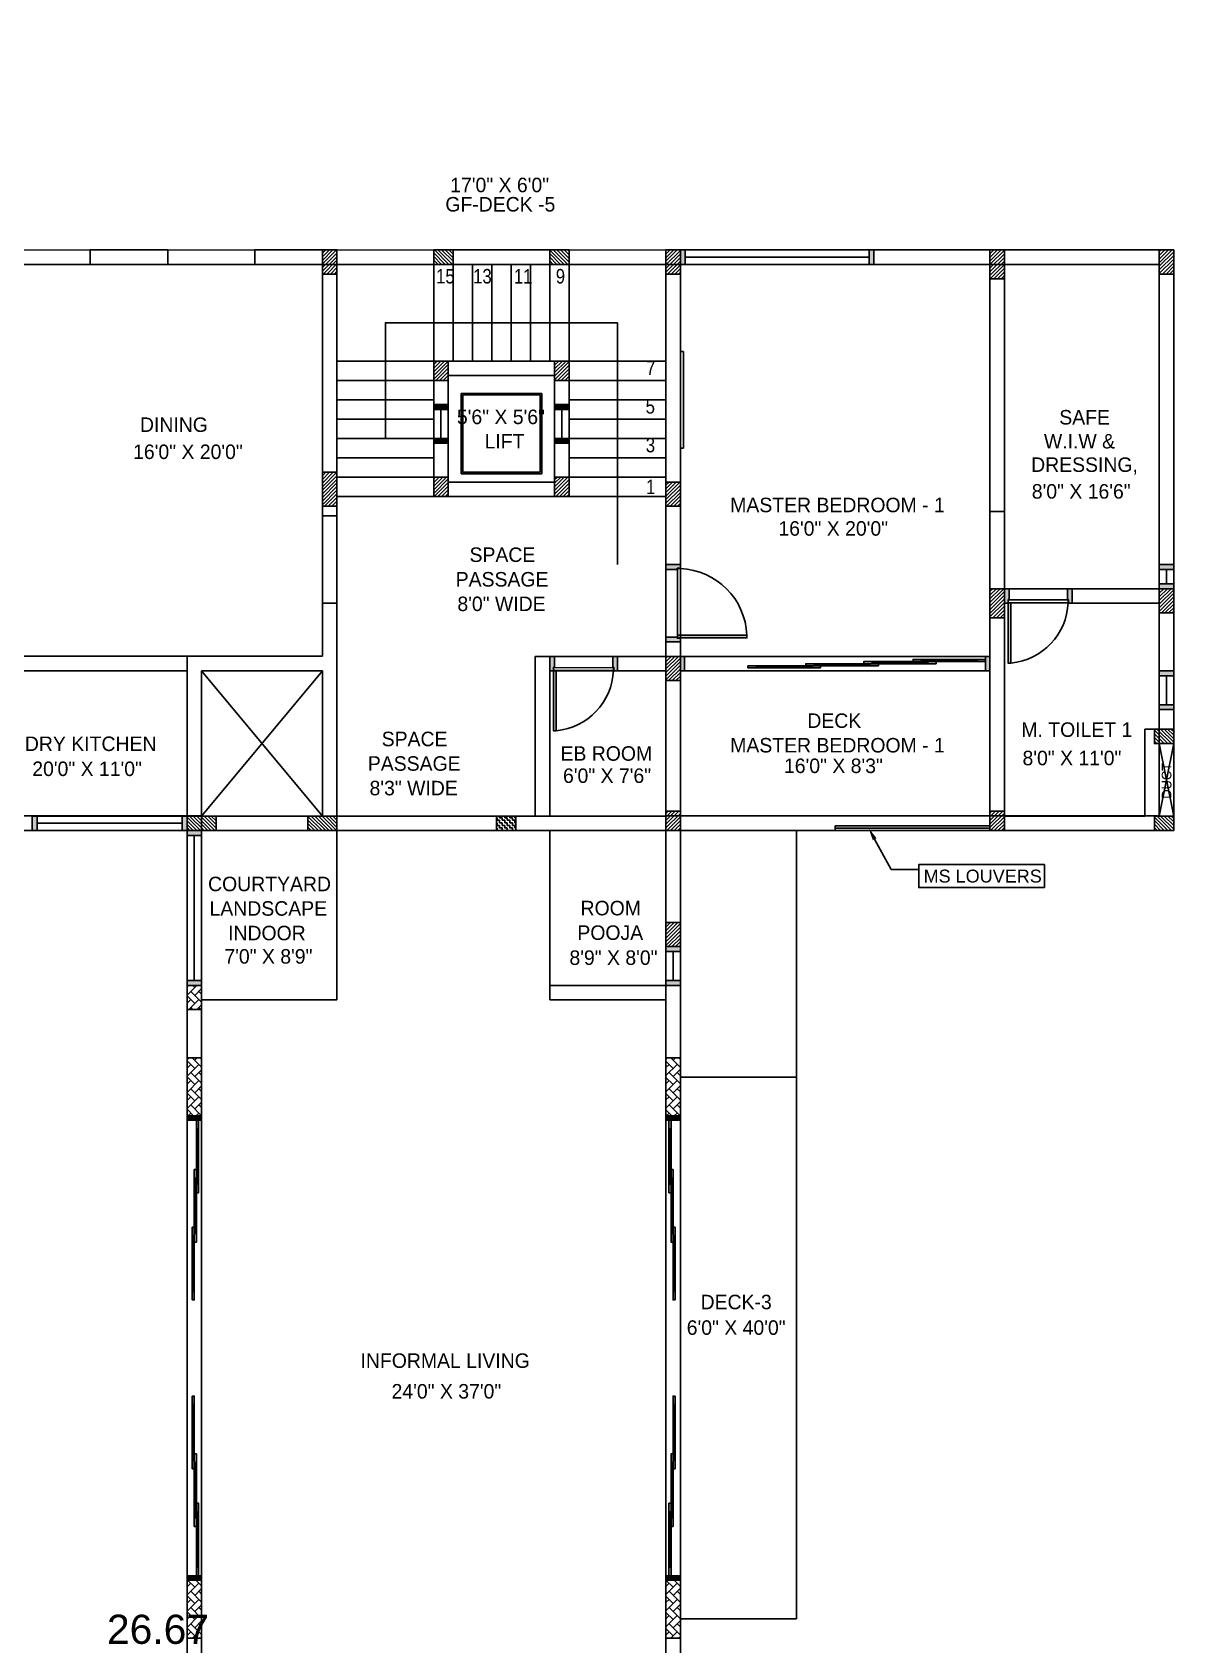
# Model space of a CAD drawing. Header units: metres. Extents: x 1738 to 2075, y -536 to -356.
# Drawn here: x 1861.91 to 1879.89, y -402.31 to -376.9 of the extents above; entities that cross this region are included whole.
import ezdxf

# ---------------------------------------------------------------- set-up
doc = ezdxf.new("R2010")
doc.units = ezdxf.units.M
doc.header["$MEASUREMENT"] = 0
doc.layers.add('BLK_1_FLR_0_UNITFA_1', color=234, linetype='Continuous')
doc.styles.add('16PT5', font='ARIALN.TTF', dxfattribs={"height": 8})
doc.styles.add('ARIEL', font='arial.ttf')
doc.styles.add('Century Gothic', font='GOTHIC.TTF')
doc.styles.get("Standard").update_dxf_attribs({"font": 'arial.ttf'})
pattern_1 = [(135, (-1154.25389, 256.15821), (-0.0285123132, -0.0285123132), [])]
pattern_2 = [(315, (-425.24694, 393.81501), (0.127735163, 0), [0.2709672, -0.0903224]), (45, (-425.18307, 393.75115), (0.127735163, 0), [0.2709672, -0.0903224])]

msp = doc.modelspace()

# ---------------------------------------------------------------- hatches: boundary and pattern name
at = {"lineweight": 30}
h = msp.add_hatch(dxfattribs=at)
h.set_pattern_fill('ANSI31', color=256, scale=0.0127, angle=360, style=0)
h.set_pattern_definition([(45, (2380.765385, 2431.199035), (-0.0285123132, 0.0285123132), [])])
h.paths.add_polyline_path([(1866.711, -380.327), (1866.482, -380.327), (1866.482, -380.708), (1866.711, -380.708)])
h = msp.add_hatch(dxfattribs=at)
h.set_pattern_fill('ANSI31', color=256, scale=0.0127, angle=270, style=0)
h.set_pattern_definition([(315, (4562.89892, -1090.86637), (0.0285123132, 0.0285123132), [])])
h.paths.add_polyline_path([(1868.539, -380.556), (1868.539, -380.327), (1868.235, -380.327), (1868.235, -380.556)])
h = msp.add_hatch(dxfattribs=at)
h.set_pattern_fill('ANSI31', color=256, scale=0.0127, angle=270, style=0)
h.set_pattern_definition([(315, (4561.07012, -1090.75784), (0.0285123132, 0.0285123132), [])])
h.paths.add_polyline_path([(1870.368, -380.556), (1870.368, -380.327), (1870.063, -380.327), (1870.063, -380.556)])
h = msp.add_hatch(dxfattribs=at)
h.set_pattern_fill('ANSI31', color=256, scale=0.0127, angle=360, style=0)
h.set_pattern_definition([(45, (2375.355462, 2431.199035), (-0.0285123132, 0.0285123132), [])])
h.paths.add_polyline_path([(1872.121, -380.327), (1871.892, -380.327), (1871.892, -380.708), (1872.121, -380.708)])
h = msp.add_hatch(color=256, dxfattribs=at)
h.dxf.hatch_style = 1
h.paths.add_polyline_path([(1875.169, -380.327), (1875.169, -380.556), (1875.093, -380.556), (1875.093, -380.327)])
h.paths.add_polyline_path([(1872.121, -380.327), (1872.121, -380.556), (1872.197, -380.556), (1872.197, -380.327)])
h = msp.add_hatch(dxfattribs=at)
h.set_pattern_fill('ANSI31', color=256, scale=0.0127, angle=360, style=0)
h.set_pattern_definition([(45, (2370.249914, 2431.199035), (-0.0285123132, 0.0285123132), [])])
h.paths.add_polyline_path([(1877.226, -380.327), (1876.998, -380.327), (1876.998, -380.784), (1877.226, -380.784)])
h = msp.add_hatch(dxfattribs=at)
h.set_pattern_fill('ANSI31', color=256, scale=0.0127, angle=360, style=0)
h.set_pattern_definition([(45, (2367.582914, 2431.199035), (-0.0285123132, 0.0285123132), [])])
h.paths.add_polyline_path([(1879.893, -380.327), (1879.665, -380.327), (1879.665, -380.708), (1879.893, -380.708)])
h = msp.add_hatch(dxfattribs=at)
h.set_pattern_fill('ANSI31', color=256, scale=0.0127, angle=360, style=0)
h.set_pattern_definition([(45, (2379.012914, 2432.951635), (-0.0285123132, 0.0285123132), [])])
h.paths.add_polyline_path([(1868.463, -382.08), (1868.235, -382.08), (1868.235, -382.385), (1868.463, -382.385)])
h = msp.add_hatch(dxfattribs=at)
h.set_pattern_fill('ANSI31', color=256, scale=0.0127, angle=360, style=0)
h.set_pattern_definition([(45, (2377.107914, 2432.951635), (-0.0285123132, 0.0285123132), [])])
h.paths.add_polyline_path([(1870.368, -382.08), (1870.14, -382.08), (1870.14, -382.385), (1870.368, -382.385)])
h = msp.add_hatch(color=256, dxfattribs=at)
h.dxf.hatch_style = 1
h.paths.add_polyline_path([(1868.463, -382.766), (1868.235, -382.766), (1868.235, -382.842), (1868.463, -382.842)])
h = msp.add_hatch(color=256, dxfattribs=at)
h.dxf.hatch_style = 1
h.paths.add_polyline_path([(1870.368, -382.766), (1870.14, -382.766), (1870.14, -382.842), (1870.368, -382.842)])
h = msp.add_hatch(color=256, dxfattribs=at)
h.dxf.hatch_style = 1
h.paths.add_polyline_path([(1868.463, -383.299), (1868.235, -383.299), (1868.235, -383.375), (1868.463, -383.375)])
h = msp.add_hatch(color=256, dxfattribs=at)
h.dxf.hatch_style = 1
h.paths.add_polyline_path([(1870.368, -383.299), (1870.14, -383.299), (1870.14, -383.375), (1870.368, -383.375)])
h = msp.add_hatch(dxfattribs=at)
h.set_pattern_fill('ANSI31', color=256, scale=0.0127, angle=360, style=0)
h.set_pattern_definition([(45, (2380.765526, 2434.704235), (-0.0285123132, 0.0285123132), [])])
h.paths.add_polyline_path([(1866.711, -383.832), (1866.482, -383.832), (1866.482, -384.366), (1866.711, -384.366)])
h = msp.add_hatch(dxfattribs=at)
h.set_pattern_fill('ANSI31', color=256, scale=0.0127, angle=360, style=0)
h.set_pattern_definition([(45, (2379.012914, 2434.628035), (-0.0285123132, 0.0285123132), [])])
h.paths.add_polyline_path([(1868.463, -383.909), (1868.235, -383.909), (1868.235, -384.213), (1868.463, -384.213)])
h = msp.add_hatch(dxfattribs=at)
h.set_pattern_fill('ANSI31', color=256, scale=0.0127, angle=360, style=0)
h.set_pattern_definition([(45, (2377.107914, 2434.628035), (-0.0285123132, 0.0285123132), [])])
h.paths.add_polyline_path([(1870.368, -383.909), (1870.14, -383.909), (1870.14, -384.213), (1870.368, -384.213)])
h = msp.add_hatch(dxfattribs=at)
h.set_pattern_fill('ANSI31', color=256, scale=0.0127, angle=360, style=0)
h.set_pattern_definition([(45, (2375.355337, 2434.856635), (-0.0285123132, 0.0285123132), [])])
h.paths.add_polyline_path([(1872.121, -383.985), (1871.892, -383.985), (1871.892, -384.366), (1872.121, -384.366)])
h = msp.add_hatch(color=256, dxfattribs=at)
h.dxf.hatch_style = 1
h.paths.add_polyline_path([(1872.07, -386.448), (1872.07, -386.429), (1871.892, -386.429), (1871.892, -386.505), (1872.121, -386.505), (1872.121, -386.448)])
h.paths.add_polyline_path([(1872.07, -385.343), (1872.07, -385.362), (1871.892, -385.362), (1871.892, -385.286), (1872.121, -385.286), (1872.121, -385.343)])
h = msp.add_hatch(color=256, dxfattribs=at)
h.dxf.hatch_style = 1
h.paths.add_polyline_path([(1879.665, -385.667), (1879.893, -385.667), (1879.893, -385.591), (1879.665, -385.591)])
h.paths.add_polyline_path([(1879.665, -385.286), (1879.893, -385.286), (1879.893, -385.362), (1879.665, -385.362)])
h = msp.add_hatch(dxfattribs=at)
h.set_pattern_fill('ANSI31', color=256, scale=0.0127, angle=360, style=0)
h.set_pattern_definition([(45, (2370.249914, 2436.539015), (-0.0285123132, 0.0285123132), [])])
h.paths.add_polyline_path([(1877.226, -385.667), (1876.998, -385.667), (1876.998, -386.124), (1877.226, -386.124)])
h = msp.add_hatch(color=256, dxfattribs=at)
h.dxf.hatch_style = 1
h.paths.add_polyline_path([(1878.236, -385.837), (1878.217, -385.837), (1878.217, -385.667), (1878.293, -385.667), (1878.293, -385.896), (1878.236, -385.896)])
h.paths.add_polyline_path([(1877.283, -385.837), (1877.302, -385.837), (1877.302, -385.667), (1877.226, -385.667), (1877.226, -385.896), (1877.283, -385.896)])
h = msp.add_hatch(dxfattribs=at)
h.set_pattern_fill('ANSI31', color=256, scale=0.0127, angle=360, style=0)
h.set_pattern_definition([(45, (2367.582914, 2436.539015), (-0.0285123132, 0.0285123132), [])])
h.paths.add_polyline_path([(1879.893, -385.667), (1879.665, -385.667), (1879.665, -386.048), (1879.893, -386.048)])
h = msp.add_hatch(color=256, dxfattribs=at)
h.dxf.hatch_style = 1
h.paths.add_polyline_path([(1877.328, -385.889), (1877.328, -386.838), (1877.283, -386.838), (1877.283, -385.889)])
h = msp.add_hatch(color=256, dxfattribs=at)
h.dxf.hatch_style = 1
h.paths.add_polyline_path([(1872.076, -386.397), (1873.169, -386.397), (1873.169, -386.442), (1872.076, -386.442)])
h = msp.add_hatch(color=256, dxfattribs=at)
h.dxf.hatch_style = 1
h.paths.add_polyline_path([(1871.073, -386.904), (1871.054, -386.904), (1871.054, -386.734), (1871.13, -386.734), (1871.13, -386.963), (1871.073, -386.963)])
h.paths.add_polyline_path([(1870.121, -386.904), (1870.14, -386.904), (1870.14, -386.734), (1870.063, -386.734), (1870.063, -386.963), (1870.121, -386.963)])
h = msp.add_hatch(color=256, dxfattribs=at)
h.dxf.hatch_style = 1
h.paths.add_polyline_path([(1870.165, -386.956), (1870.165, -387.905), (1870.121, -387.905), (1870.121, -386.956)])
h = msp.add_hatch(dxfattribs=at)
h.set_pattern_fill('ANSI31', color=256, scale=0.0127, angle=360, style=0)
h.set_pattern_definition([(45, (2375.355326, 2437.605815), (-0.0285123132, 0.0285123132), [])])
h.paths.add_polyline_path([(1872.121, -386.734), (1871.892, -386.734), (1871.892, -387.115), (1872.121, -387.115)])
h = msp.add_hatch(color=256, dxfattribs=at)
h.dxf.hatch_style = 1
h.paths.add_polyline_path([(1876.998, -386.734), (1876.998, -386.963), (1876.93, -386.963), (1876.93, -386.734)])
h.paths.add_polyline_path([(1872.188, -386.734), (1872.188, -386.963), (1872.121, -386.963), (1872.121, -386.734)])
h = msp.add_hatch(color=256, dxfattribs=at)
h.dxf.hatch_style = 1
h.paths.add_polyline_path([(1874.33, -386.915), (1874.196, -386.915), (1874.196, -386.882), (1874.33, -386.882)])
h.paths.add_polyline_path([(1873.186, -386.915), (1873.32, -386.915), (1873.32, -386.882), (1873.186, -386.882)])
h = msp.add_hatch(color=256, dxfattribs=at)
h.dxf.hatch_style = 1
h.paths.add_polyline_path([(1875.242, -386.882), (1875.107, -386.882), (1875.107, -386.848), (1875.242, -386.848)])
h.paths.add_polyline_path([(1874.097, -386.882), (1874.232, -386.882), (1874.232, -386.848), (1874.097, -386.848)])
h = msp.add_hatch(color=256, dxfattribs=at)
h.dxf.hatch_style = 1
h.paths.add_polyline_path([(1876.153, -386.848), (1876.019, -386.848), (1876.019, -386.815), (1876.153, -386.815)])
h.paths.add_polyline_path([(1875.009, -386.848), (1875.143, -386.848), (1875.143, -386.815), (1875.009, -386.815)])
h = msp.add_hatch(color=256, dxfattribs=at)
h.dxf.hatch_style = 1
h.paths.add_polyline_path([(1876.93, -386.815), (1876.796, -386.815), (1876.796, -386.781), (1876.93, -386.781)])
h.paths.add_polyline_path([(1875.786, -386.815), (1875.92, -386.815), (1875.92, -386.781), (1875.786, -386.781)])
h = msp.add_hatch(color=256, dxfattribs=at)
h.dxf.hatch_style = 1
h.paths.add_polyline_path([(1879.665, -386.963), (1879.893, -386.963), (1879.893, -387.039), (1879.665, -387.039)])
h.paths.add_polyline_path([(1879.665, -387.572), (1879.893, -387.572), (1879.893, -387.496), (1879.665, -387.496)])
h = msp.add_hatch(color=256, dxfattribs=at)
h.dxf.hatch_style = 1
h.paths.add_polyline_path([(1879.665, -386.963), (1879.893, -386.963), (1879.893, -387.039), (1879.665, -387.039)])
h.paths.add_polyline_path([(1879.665, -387.572), (1879.893, -387.572), (1879.893, -387.496), (1879.665, -387.496)])
h = msp.add_hatch(dxfattribs=at)
h.set_pattern_fill('ANSI31', color=256, scale=0.0127, angle=90, style=0)
h.set_pattern_definition(pattern_1)
h.paths.add_polyline_path([(1879.893, -388.106), (1879.893, -387.877), (1879.589, -387.877), (1879.589, -388.106)])
h = msp.add_hatch(color=256, dxfattribs=at)
h.dxf.hatch_style = 1
h.paths.add_polyline_path([(1864.348, -389.249), (1864.348, -389.477), (1864.272, -389.477), (1864.272, -389.249)])
h.paths.add_polyline_path([(1861.91, -389.249), (1861.91, -389.477), (1861.986, -389.477), (1861.986, -389.249)])
h = msp.add_hatch(dxfattribs=at)
h.set_pattern_fill('ANSI31', color=256, scale=0.0127, angle=270, style=0)
h.set_pattern_definition([(315, (4566.63273, -1081.94499), (0.0285123132, 0.0285123132), [])])
h.paths.add_polyline_path([(1864.806, -389.477), (1864.806, -389.249), (1864.348, -389.249), (1864.348, -389.477)])
h = msp.add_hatch(dxfattribs=at)
h.set_pattern_fill('ANSI31', color=256, scale=0.0127, angle=270, style=0)
h.set_pattern_definition([(315, (4564.72772, -1081.94499), (0.0285123132, 0.0285123132), [])])
h.paths.add_polyline_path([(1866.711, -389.477), (1866.711, -389.249), (1866.253, -389.249), (1866.253, -389.477)])
h = msp.add_hatch(dxfattribs=at)
h.set_pattern_fill('ZIGZAG', color=256, scale=0.0127, angle=90, style=0)
h.set_pattern_definition([(90, (1209.394315, -2665.037227), (-0.0403225, 0.0403225), [0.0403225, -0.0403225]), (180, (1209.394315, -2664.996904), (-0.0403225, -0.0403225), [0.0403225, -0.0403225])])
h.paths.add_polyline_path([(1869.225, -389.249), (1869.225, -389.477), (1869.53, -389.477), (1869.53, -389.249)])
h = msp.add_hatch(dxfattribs=at)
h.set_pattern_fill('ANSI31', color=256, scale=0.0127, angle=360, style=0)
h.set_pattern_definition([(45, (2375.355326, 2439.891815), (-0.0285123132, 0.0285123132), [])])
h.paths.add_polyline_path([(1872.121, -389.172), (1871.892, -389.172), (1871.892, -389.477), (1872.121, -389.477)])
h = msp.add_hatch(dxfattribs=at)
h.set_pattern_fill('ANSI31', color=256, scale=0.0127, angle=360, style=0)
h.set_pattern_definition([(45, (2370.249914, 2439.891815), (-0.0285123132, 0.0285123132), [])])
h.paths.add_polyline_path([(1877.226, -389.172), (1876.998, -389.172), (1876.998, -389.477), (1877.226, -389.477)])
h = msp.add_hatch(dxfattribs=at)
h.set_pattern_fill('ANSI31', color=256, scale=0.0127, angle=90, style=0)
h.set_pattern_definition(pattern_1)
h.paths.add_polyline_path([(1879.588, -389.249), (1879.588, -389.477), (1879.893, -389.477), (1879.893, -389.249)])
h = msp.add_hatch(color=256, dxfattribs=at)
h.dxf.hatch_style = 1
h.paths.add_polyline_path([(1864.577, -389.477), (1864.348, -389.477), (1864.348, -389.553), (1864.577, -389.553)])
h.paths.add_polyline_path([(1864.577, -391.916), (1864.348, -391.916), (1864.348, -391.839), (1864.577, -391.839)])
h = msp.add_hatch(dxfattribs=at)
h.set_pattern_fill('ANSI31', color=256, scale=0.0127, angle=360, style=0)
h.set_pattern_definition([(45, (2461.089242, 2442.5148), (-0.0285123132, 0.0285123132), [])])
h.paths.add_polyline_path([(1872.121, -390.925), (1871.892, -390.925), (1871.892, -391.306), (1872.121, -391.306)])
h = msp.add_hatch(color=256, dxfattribs=at)
h.dxf.hatch_style = 1
h.paths.add_polyline_path([(1871.892, -391.306), (1872.121, -391.306), (1872.121, -391.382), (1871.892, -391.382)])
h.paths.add_polyline_path([(1871.892, -391.916), (1872.121, -391.916), (1872.121, -391.839), (1871.892, -391.839)])
h = msp.add_hatch(dxfattribs=at)
h.set_pattern_fill('AR-HBONE', color=256, scale=0.000889, angle=270, style=0)
h.set_pattern_definition([(315, (-425.24694, 393.81501), (0.127735163, 0), [0.2709672, -0.0903224]), (45, (-425.18307, 393.75115), (0.127735163, 0), [0.2709672, -0.0903224])])
h.paths.add_polyline_path([(1864.577, -391.916), (1864.348, -391.916), (1864.348, -392.297), (1864.577, -392.297)])
h = msp.add_hatch(dxfattribs=at)
h.set_pattern_fill('AR-HBONE', color=256, scale=0.000889, angle=270, style=0)
h.set_pattern_definition(pattern_2)
h.paths.add_polyline_path([(1864.577, -393.059), (1864.348, -393.059), (1864.348, -393.973), (1864.577, -393.973)])
h = msp.add_hatch(dxfattribs=at)
h.set_pattern_fill('AR-HBONE', color=256, scale=0.000889, angle=270, style=0)
h.set_pattern_definition(pattern_2)
h.paths.add_polyline_path([(1872.121, -393.059), (1871.892, -393.059), (1871.892, -393.973), (1872.121, -393.973)])
h = msp.add_hatch(color=256, dxfattribs=at)
h.dxf.hatch_style = 1
h.paths.add_polyline_path([(1864.577, -393.973), (1864.348, -393.973), (1864.348, -394.04), (1864.577, -394.04)])
h = msp.add_hatch(color=256, dxfattribs=at)
h.dxf.hatch_style = 1
h.paths.add_polyline_path([(1864.496, -395.185), (1864.496, -395.05), (1864.53, -395.05), (1864.53, -395.185)])
h.paths.add_polyline_path([(1864.496, -394.04), (1864.496, -394.175), (1864.53, -394.175), (1864.53, -394.04)])
h = msp.add_hatch(color=256, dxfattribs=at)
h.dxf.hatch_style = 1
h.paths.add_polyline_path([(1871.892, -393.973), (1872.121, -393.973), (1872.121, -394.04), (1871.892, -394.04)])
h = msp.add_hatch(color=256, dxfattribs=at)
h.dxf.hatch_style = 1
h.paths.add_polyline_path([(1871.973, -395.185), (1871.973, -395.05), (1871.939, -395.05), (1871.939, -395.185)])
h.paths.add_polyline_path([(1871.973, -394.04), (1871.973, -394.175), (1871.939, -394.175), (1871.939, -394.04)])
h = msp.add_hatch(color=256, dxfattribs=at)
h.dxf.hatch_style = 1
h.paths.add_polyline_path([(1864.463, -395.962), (1864.463, -395.828), (1864.496, -395.828), (1864.496, -395.962)])
h.paths.add_polyline_path([(1864.463, -394.817), (1864.463, -394.952), (1864.496, -394.952), (1864.496, -394.817)])
h = msp.add_hatch(color=256, dxfattribs=at)
h.dxf.hatch_style = 1
h.paths.add_polyline_path([(1872.006, -395.962), (1872.006, -395.828), (1871.973, -395.828), (1871.973, -395.962)])
h.paths.add_polyline_path([(1872.006, -394.817), (1872.006, -394.952), (1871.973, -394.952), (1871.973, -394.817)])
h = msp.add_hatch(color=256, dxfattribs=at)
h.dxf.hatch_style = 1
h.paths.add_polyline_path([(1864.429, -396.873), (1864.429, -396.739), (1864.463, -396.739), (1864.463, -396.873)])
h.paths.add_polyline_path([(1864.429, -395.729), (1864.429, -395.863), (1864.463, -395.863), (1864.463, -395.729)])
h = msp.add_hatch(color=256, dxfattribs=at)
h.dxf.hatch_style = 1
h.paths.add_polyline_path([(1872.04, -396.873), (1872.04, -396.739), (1872.007, -396.739), (1872.007, -396.873)])
h.paths.add_polyline_path([(1872.04, -395.729), (1872.04, -395.863), (1872.007, -395.863), (1872.007, -395.729)])
h = msp.add_hatch(color=256, dxfattribs=at)
h.dxf.hatch_style = 1
h.paths.add_polyline_path([(1864.429, -398.388), (1864.429, -398.522), (1864.463, -398.522), (1864.463, -398.388)])
h.paths.add_polyline_path([(1864.429, -399.532), (1864.429, -399.398), (1864.463, -399.398), (1864.463, -399.532)])
h = msp.add_hatch(color=256, dxfattribs=at)
h.dxf.hatch_style = 1
h.paths.add_polyline_path([(1872.04, -398.388), (1872.04, -398.522), (1872.007, -398.522), (1872.007, -398.388)])
h.paths.add_polyline_path([(1872.04, -399.532), (1872.04, -399.398), (1872.007, -399.398), (1872.007, -399.532)])
h = msp.add_hatch(color=256, dxfattribs=at)
h.dxf.hatch_style = 1
h.paths.add_polyline_path([(1864.463, -399.299), (1864.463, -399.434), (1864.496, -399.434), (1864.496, -399.299)])
h.paths.add_polyline_path([(1864.463, -400.444), (1864.463, -400.309), (1864.496, -400.309), (1864.496, -400.444)])
h = msp.add_hatch(color=256, dxfattribs=at)
h.dxf.hatch_style = 1
h.paths.add_polyline_path([(1872.006, -399.299), (1872.006, -399.434), (1871.973, -399.434), (1871.973, -399.299)])
h.paths.add_polyline_path([(1872.006, -400.444), (1872.006, -400.309), (1871.973, -400.309), (1871.973, -400.444)])
h = msp.add_hatch(color=256, dxfattribs=at)
h.dxf.hatch_style = 1
h.paths.add_polyline_path([(1864.496, -400.076), (1864.496, -400.211), (1864.53, -400.211), (1864.53, -400.076)])
h.paths.add_polyline_path([(1864.496, -401.221), (1864.496, -401.086), (1864.53, -401.086), (1864.53, -401.221)])
h = msp.add_hatch(color=256, dxfattribs=at)
h.dxf.hatch_style = 1
h.paths.add_polyline_path([(1871.973, -400.076), (1871.973, -400.211), (1871.939, -400.211), (1871.939, -400.076)])
h.paths.add_polyline_path([(1871.973, -401.221), (1871.973, -401.086), (1871.939, -401.086), (1871.939, -401.221)])
h = msp.add_hatch(color=256, dxfattribs=at)
h.dxf.hatch_style = 1
h.paths.add_polyline_path([(1864.577, -401.288), (1864.348, -401.288), (1864.348, -401.221), (1864.577, -401.221)])
h = msp.add_hatch(dxfattribs=at)
h.set_pattern_fill('AR-HBONE', color=256, scale=0.000889, angle=270, style=0)
h.set_pattern_definition(pattern_2)
h.paths.add_polyline_path([(1864.577, -401.288), (1864.348, -401.288), (1864.348, -402.203), (1864.577, -402.203)])
h = msp.add_hatch(color=256, dxfattribs=at)
h.dxf.hatch_style = 1
h.paths.add_polyline_path([(1871.892, -401.288), (1872.121, -401.288), (1872.121, -401.221), (1871.892, -401.221)])
h = msp.add_hatch(dxfattribs=at)
h.set_pattern_fill('AR-HBONE', color=256, scale=0.000889, angle=270, style=0)
h.set_pattern_definition(pattern_2)
h.paths.add_polyline_path([(1872.121, -401.288), (1871.892, -401.288), (1871.892, -402.203), (1872.121, -402.203)])

# ---------------------------------------------------------------- linework, layer by layer
for p, q in [((1864.044, -380.327), (1862.824, -380.327)), ((1862.824, -380.327), (1862.824, -380.556)), ((1864.044, -380.556), (1864.044, -380.327)), ((1865.415, -380.556), (1865.415, -380.327)), ((1865.415, -380.327), (1866.711, -380.327)), ((1866.711, -380.327), (1866.711, -384.517)), ((1868.235, -380.556), (1868.235, -380.327)), ((1868.235, -380.327), (1870.368, -380.327)), ((1870.368, -380.327), (1870.368, -380.556)), ((1871.892, -380.327), (1872.121, -380.327)), ((1875.169, -380.327), (1879.893, -380.327)), ((1875.169, -380.556), (1875.169, -380.327)), ((1862.824, -380.556), (1864.044, -380.556)), ((1866.482, -380.556), (1865.415, -380.556)), ((1866.482, -383.147), (1866.482, -380.556)), ((1870.368, -380.556), (1868.235, -380.556)), ((1871.892, -385.286), (1871.892, -380.409)), ((1872.121, -380.409), (1872.121, -385.286)), ((1876.998, -380.556), (1875.169, -380.556)), ((1879.665, -380.556), (1877.226, -380.556)), ((1879.893, -380.409), (1879.893, -385.286)), ((1876.998, -384.448), (1876.998, -380.638)), ((1877.226, -380.638), (1877.226, -384.448)), ((1879.665, -385.286), (1879.665, -380.638)), ((1868.235, -382.766), (1868.235, -382.08)), ((1868.235, -382.08), (1870.368, -382.08)), ((1870.368, -382.08), (1870.368, -382.766)), ((1872.121, -383.451), (1872.121, -381.927)), ((1872.121, -381.927), (1872.172, -381.927)), ((1872.172, -381.927), (1872.172, -383.451)), ((1870.14, -382.308), (1868.463, -382.308)), ((1868.463, -382.308), (1868.463, -382.766)), ((1870.14, -382.766), (1870.14, -382.308)), ((1869.936, -382.588), (1868.666, -382.588)), ((1868.666, -382.588), (1868.666, -383.858)), ((1869.911, -382.613), (1868.692, -382.613)), ((1868.692, -382.613), (1868.692, -383.832)), ((1869.911, -383.832), (1869.911, -382.613)), ((1869.936, -383.858), (1869.936, -382.588)), ((1868.463, -382.766), (1868.235, -382.766)), ((1870.368, -382.766), (1870.14, -382.766)), ((1866.482, -384.517), (1866.482, -383.375)), ((1868.235, -384.213), (1868.235, -383.375)), ((1868.235, -383.375), (1868.463, -383.375)), ((1868.463, -383.375), (1868.463, -384.213)), ((1870.14, -384.213), (1870.14, -383.375)), ((1870.14, -383.375), (1870.368, -383.375)), ((1870.368, -383.375), (1870.368, -384.213)), ((1872.172, -383.451), (1872.121, -383.451)), ((1868.666, -383.858), (1869.936, -383.858)), ((1868.692, -383.832), (1869.911, -383.832)), ((1868.463, -383.985), (1870.14, -383.985)), ((1868.463, -384.213), (1868.463, -383.985)), ((1870.14, -383.985), (1870.14, -384.213)), ((1868.463, -384.213), (1868.235, -384.213)), ((1870.14, -384.213), (1868.463, -384.213)), ((1870.368, -384.213), (1870.14, -384.213)), ((1866.711, -384.517), (1866.482, -384.517)), ((1866.711, -384.517), (1866.711, -385.896)), ((1877.226, -384.448), (1876.998, -384.448)), ((1876.998, -384.448), (1876.998, -385.667)), ((1877.226, -384.448), (1876.998, -384.448)), ((1877.226, -385.667), (1877.226, -384.448)), ((1872.121, -385.286), (1871.892, -385.286)), ((1871.892, -386.429), (1871.892, -385.362)), ((1879.893, -385.286), (1879.665, -385.286)), ((1879.665, -385.362), (1879.665, -385.591)), ((1879.893, -385.591), (1879.893, -385.362)), ((1876.998, -385.667), (1877.226, -385.667)), ((1876.998, -389.477), (1876.998, -385.667)), ((1876.998, -385.667), (1877.226, -385.667)), ((1877.226, -385.667), (1877.226, -389.249)), ((1877.302, -385.667), (1878.217, -385.667)), ((1878.293, -385.896), (1878.293, -385.667)), ((1878.293, -385.667), (1879.893, -385.667)), ((1879.665, -385.667), (1879.893, -385.667)), ((1879.893, -385.667), (1879.893, -386.963)), ((1866.482, -386.731), (1866.482, -385.896)), ((1866.482, -385.896), (1866.711, -385.896)), ((1866.711, -385.896), (1866.711, -389.249)), ((1879.665, -385.896), (1878.293, -385.896)), ((1879.665, -386.963), (1879.665, -385.896)), ((1871.892, -386.734), (1871.892, -386.505)), ((1871.892, -386.505), (1872.121, -386.505)), ((1872.121, -386.505), (1872.121, -391.306)), ((1861.605, -386.731), (1866.482, -386.731)), ((1864.348, -386.963), (1861.605, -386.963)), ((1864.348, -389.249), (1864.348, -386.731)), ((1866.482, -386.963), (1864.577, -386.963)), ((1864.577, -386.963), (1864.577, -389.249)), ((1866.482, -386.963), (1864.577, -389.249)), ((1866.482, -389.249), (1864.577, -386.963)), ((1866.482, -389.249), (1866.482, -386.963)), ((1869.835, -389.249), (1869.835, -386.734)), ((1869.835, -386.734), (1870.063, -386.734)), ((1870.063, -386.734), (1870.063, -389.249)), ((1870.14, -386.734), (1871.054, -386.734)), ((1871.13, -386.963), (1871.13, -386.734)), ((1871.13, -386.734), (1871.892, -386.734)), ((1871.892, -386.963), (1871.13, -386.963)), ((1871.892, -389.249), (1871.892, -386.963)), ((1874.196, -386.882), (1873.32, -386.882)), ((1874.196, -386.899), (1873.32, -386.899)), ((1873.32, -386.915), (1874.196, -386.915)), ((1875.107, -386.848), (1874.232, -386.848)), ((1875.107, -386.865), (1874.232, -386.865)), ((1874.232, -386.882), (1875.107, -386.882)), ((1876.019, -386.815), (1875.143, -386.815)), ((1876.019, -386.831), (1875.143, -386.831)), ((1875.143, -386.848), (1876.019, -386.848)), ((1876.796, -386.781), (1875.92, -386.781)), ((1876.796, -386.798), (1875.92, -386.798)), ((1875.92, -386.815), (1876.796, -386.815)), ((1879.893, -386.963), (1879.665, -386.963)), ((1879.665, -387.039), (1879.665, -387.496)), ((1879.665, -387.039), (1879.665, -387.496)), ((1879.893, -387.496), (1879.893, -387.039)), ((1879.893, -387.496), (1879.893, -387.039)), ((1879.665, -387.572), (1879.893, -387.572)), ((1879.665, -387.572), (1879.893, -387.572)), ((1879.665, -387.877), (1879.665, -387.572)), ((1879.665, -387.572), (1879.893, -387.572)), ((1879.893, -387.572), (1879.893, -388.106)), ((1879.436, -389.249), (1879.436, -387.877)), ((1879.436, -387.877), (1879.665, -387.877)), ((1879.893, -388.106), (1879.665, -389.249)), ((1879.893, -389.249), (1879.665, -388.106)), ((1879.665, -388.106), (1879.665, -389.249)), ((1879.893, -388.106), (1879.665, -388.106)), ((1879.893, -389.249), (1879.893, -388.106)), ((1864.578, -389.247), (1844.69, -389.247)), ((1864.577, -389.249), (1864.348, -389.249)), ((1864.348, -389.249), (1864.348, -389.477)), ((1866.711, -389.249), (1864.348, -389.249)), ((1866.711, -389.249), (1866.482, -389.249)), ((1866.711, -389.477), (1866.711, -389.249)), ((1866.711, -389.249), (1869.225, -389.249)), ((1866.711, -389.477), (1866.711, -389.249)), ((1869.225, -389.249), (1869.225, -389.477)), ((1869.225, -389.477), (1869.225, -389.249)), ((1869.225, -389.249), (1869.835, -389.249)), ((1870.063, -389.249), (1871.892, -389.249)), ((1877.226, -389.249), (1879.436, -389.249)), ((1879.665, -389.249), (1879.893, -389.249)), ((1879.893, -389.249), (1879.893, -389.477)), ((1864.348, -389.477), (1844.46, -389.477)), ((1864.348, -389.477), (1860.488, -389.477)), ((1864.348, -392.144), (1864.348, -389.477)), ((1864.348, -389.477), (1866.711, -389.477)), ((1866.711, -389.477), (1864.577, -389.477)), ((1864.577, -389.477), (1864.577, -392.144)), ((1869.225, -389.477), (1866.711, -389.477)), ((1866.711, -392.144), (1866.711, -389.477)), ((1871.892, -389.477), (1869.225, -389.477)), ((1870.063, -389.477), (1870.063, -392.144)), ((1871.892, -391.306), (1871.892, -389.477)), ((1872.121, -401.593), (1872.121, -389.477)), ((1872.121, -389.477), (1873.95, -389.477)), ((1872.121, -389.477), (1876.998, -389.477)), ((1873.95, -389.477), (1873.95, -401.593)), ((1876.998, -389.401), (1874.559, -389.401)), ((1874.559, -389.401), (1874.559, -389.477)), ((1874.559, -389.439), (1876.998, -389.439)), ((1874.559, -389.477), (1876.998, -389.477)), ((1876.998, -389.477), (1876.998, -389.401)), ((1879.893, -389.477), (1876.998, -389.477)), ((1875.444, -390.092), (1875.877, -390.092)), ((1872.121, -391.306), (1871.892, -391.306)), ((1871.892, -391.382), (1871.892, -391.839)), ((1872.121, -391.839), (1872.121, -391.382)), ((1864.348, -391.916), (1864.348, -393.973)), ((1864.577, -391.916), (1864.348, -391.916)), ((1864.577, -393.973), (1864.577, -391.916)), ((1870.063, -392.144), (1870.063, -391.916)), ((1870.063, -391.916), (1872.121, -391.916)), ((1871.892, -391.916), (1872.121, -391.916)), ((1872.121, -391.916), (1872.121, -393.973)), ((1864.577, -392.144), (1866.711, -392.144)), ((1864.577, -393.955), (1864.577, -392.144)), ((1864.577, -392.144), (1865.187, -392.144)), ((1870.063, -392.144), (1871.664, -392.144)), ((1871.892, -392.144), (1870.063, -392.144)), ((1871.892, -393.973), (1871.892, -392.144)), ((1864.348, -393.973), (1864.577, -393.973)), ((1872.121, -393.973), (1871.892, -393.973)), ((1864.496, -395.05), (1864.496, -394.175)), ((1864.513, -394.175), (1864.513, -395.05)), ((1864.53, -394.175), (1864.53, -395.05)), ((1871.939, -394.175), (1871.939, -395.05)), ((1871.956, -394.175), (1871.956, -395.05)), ((1871.973, -395.05), (1871.973, -394.175)), ((1864.463, -395.827), (1864.463, -394.952)), ((1864.48, -394.952), (1864.48, -395.827)), ((1864.496, -394.952), (1864.496, -395.827)), ((1871.973, -394.952), (1871.973, -395.827)), ((1871.99, -394.952), (1871.99, -395.827)), ((1872.007, -395.827), (1872.007, -394.952)), ((1864.429, -396.739), (1864.429, -395.863)), ((1864.446, -395.863), (1864.446, -396.739)), ((1864.463, -395.863), (1864.463, -396.739)), ((1872.007, -395.863), (1872.007, -396.739)), ((1872.023, -395.863), (1872.023, -396.739)), ((1872.04, -396.739), (1872.04, -395.863)), ((1864.429, -398.522), (1864.429, -399.398)), ((1864.446, -399.398), (1864.446, -398.522)), ((1864.463, -399.398), (1864.463, -398.522)), ((1872.007, -399.398), (1872.007, -398.522)), ((1872.023, -399.398), (1872.023, -398.522)), ((1872.04, -398.522), (1872.04, -399.398)), ((1864.463, -399.434), (1864.463, -400.309)), ((1864.48, -400.309), (1864.48, -399.434)), ((1864.496, -400.309), (1864.496, -399.434)), ((1871.973, -400.309), (1871.973, -399.434)), ((1871.99, -400.309), (1871.99, -399.434)), ((1872.007, -399.434), (1872.007, -400.309)), ((1864.496, -400.211), (1864.496, -401.086)), ((1864.513, -401.086), (1864.513, -400.211)), ((1864.53, -401.086), (1864.53, -400.211)), ((1871.939, -401.086), (1871.939, -400.211)), ((1871.956, -401.086), (1871.956, -400.211)), ((1871.973, -400.211), (1871.973, -401.086)), ((1864.577, -401.288), (1864.348, -401.288)), ((1864.348, -401.288), (1864.348, -403.422)), ((1864.577, -403.65), (1864.577, -401.288)), ((1871.892, -401.288), (1872.121, -401.288)), ((1871.892, -403.422), (1871.892, -401.288)), ((1872.121, -401.288), (1872.121, -403.65)), ((1873.95, -401.898), (1872.121, -401.898))]:
    msp.add_line(p, q, dxfattribs=at)
for points in [[(1866.711, -380.327), (1866.482, -380.327), (1866.482, -380.708), (1866.711, -380.708)], [(1868.539, -380.556), (1868.539, -380.327), (1868.235, -380.327), (1868.235, -380.556)], [(1870.368, -380.556), (1870.368, -380.327), (1870.063, -380.327), (1870.063, -380.556)], [(1872.121, -380.327), (1871.892, -380.327), (1871.892, -380.708), (1872.121, -380.708)], [(1872.121, -380.327), (1872.121, -380.556), (1875.169, -380.556), (1875.169, -380.327)], [(1872.121, -380.327), (1872.121, -380.556), (1872.197, -380.556), (1872.197, -380.327)], [(1875.169, -380.327), (1875.169, -380.556), (1875.093, -380.556), (1875.093, -380.327)], [(1877.226, -380.327), (1876.998, -380.327), (1876.998, -380.784), (1877.226, -380.784)], [(1879.893, -380.327), (1879.665, -380.327), (1879.665, -380.708), (1879.893, -380.708)], [(1866.482, -386.731), (1861.605, -386.731), (1861.605, -380.557), (1866.482, -380.557)], [(1868.539, -380.556), (1868.539, -382.08), (1868.235, -382.08), (1868.235, -380.556)], [(1868.539, -380.556), (1868.539, -382.08), (1868.844, -382.08), (1868.844, -380.556)], [(1869.149, -380.556), (1869.149, -382.08), (1868.844, -382.08), (1868.844, -380.556)], [(1869.149, -380.556), (1869.149, -382.08), (1869.454, -382.08), (1869.454, -380.556)], [(1869.759, -380.556), (1869.759, -382.08), (1869.454, -382.08), (1869.454, -380.556)], [(1869.759, -380.556), (1869.759, -382.08), (1870.063, -382.08), (1870.063, -380.556)], [(1870.368, -380.556), (1870.368, -382.08), (1870.063, -382.08), (1870.063, -380.556)], [(1876.998, -380.556), (1872.121, -380.556), (1872.121, -386.734), (1876.998, -386.734)], [(1866.711, -382.08), (1868.235, -382.08), (1868.235, -382.385), (1866.711, -382.385)], [(1868.463, -382.766), (1868.235, -382.766), (1868.235, -382.08), (1868.463, -382.08)], [(1868.463, -382.08), (1868.235, -382.08), (1868.235, -382.385), (1868.463, -382.385)], [(1870.14, -382.08), (1868.463, -382.08), (1868.463, -382.308), (1870.14, -382.308)], [(1870.368, -382.766), (1870.14, -382.766), (1870.14, -382.08), (1870.368, -382.08)], [(1870.368, -382.08), (1870.14, -382.08), (1870.14, -382.385), (1870.368, -382.385)], [(1871.892, -382.08), (1870.368, -382.08), (1870.368, -382.385), (1871.892, -382.385)], [(1866.711, -382.689), (1868.235, -382.689), (1868.235, -382.385), (1866.711, -382.385)], [(1871.892, -382.689), (1870.368, -382.689), (1870.368, -382.385), (1871.892, -382.385)], [(1868.692, -382.613), (1869.911, -382.613), (1869.911, -383.832), (1868.692, -383.832)], [(1866.711, -382.689), (1868.235, -382.689), (1868.235, -382.994), (1866.711, -382.994)], [(1868.463, -382.766), (1868.235, -382.766), (1868.235, -382.842), (1868.463, -382.842)], [(1868.235, -383.299), (1868.235, -382.842), (1868.463, -382.842), (1868.463, -383.299)], [(1870.368, -382.766), (1870.14, -382.766), (1870.14, -382.842), (1870.368, -382.842)], [(1870.14, -383.299), (1870.14, -382.842), (1870.368, -382.842), (1870.368, -383.299)], [(1871.892, -382.689), (1870.368, -382.689), (1870.368, -382.994), (1871.892, -382.994)], [(1866.711, -383.299), (1868.235, -383.299), (1868.235, -382.994), (1866.711, -382.994)], [(1871.892, -383.299), (1870.368, -383.299), (1870.368, -382.994), (1871.892, -382.994)], [(1866.711, -383.299), (1868.235, -383.299), (1868.235, -383.604), (1866.711, -383.604)], [(1868.463, -383.299), (1868.235, -383.299), (1868.235, -383.375), (1868.463, -383.375)], [(1868.463, -384.213), (1868.235, -384.213), (1868.235, -383.375), (1868.463, -383.375)], [(1870.368, -383.299), (1870.14, -383.299), (1870.14, -383.375), (1870.368, -383.375)], [(1870.368, -384.213), (1870.14, -384.213), (1870.14, -383.375), (1870.368, -383.375)], [(1871.892, -383.299), (1870.368, -383.299), (1870.368, -383.604), (1871.892, -383.604)], [(1866.711, -383.909), (1868.235, -383.909), (1868.235, -383.604), (1866.711, -383.604)], [(1871.892, -383.909), (1870.368, -383.909), (1870.368, -383.604), (1871.892, -383.604)], [(1866.711, -383.832), (1866.482, -383.832), (1866.482, -384.366), (1866.711, -384.366)], [(1866.711, -383.909), (1868.235, -383.909), (1868.235, -384.213), (1866.711, -384.213)], [(1868.463, -383.909), (1868.235, -383.909), (1868.235, -384.213), (1868.463, -384.213)], [(1870.368, -383.909), (1870.14, -383.909), (1870.14, -384.213), (1870.368, -384.213)], [(1871.892, -383.909), (1870.368, -383.909), (1870.368, -384.213), (1871.892, -384.213)], [(1872.121, -383.985), (1871.892, -383.985), (1871.892, -384.366), (1872.121, -384.366)], [(1871.892, -384.213), (1866.711, -384.213), (1866.711, -389.249), (1871.892, -389.249)], [(1872.07, -385.343), (1872.07, -385.362), (1871.892, -385.362), (1871.892, -385.286), (1872.121, -385.286), (1872.121, -385.343)], [(1872.076, -386.442), (1872.076, -385.35), (1872.121, -385.35), (1872.121, -386.442)], [(1879.665, -385.286), (1879.893, -385.286), (1879.893, -385.362), (1879.665, -385.362)], [(1877.226, -385.667), (1876.998, -385.667), (1876.998, -386.124), (1877.226, -386.124)], [(1877.283, -385.837), (1877.302, -385.837), (1877.302, -385.667), (1877.226, -385.667), (1877.226, -385.896), (1877.283, -385.896)], [(1878.236, -385.837), (1878.217, -385.837), (1878.217, -385.667), (1878.293, -385.667), (1878.293, -385.896), (1878.236, -385.896)], [(1879.665, -385.667), (1879.893, -385.667), (1879.893, -385.591), (1879.665, -385.591)], [(1879.893, -385.667), (1879.665, -385.667), (1879.665, -386.048), (1879.893, -386.048)], [(1877.283, -385.844), (1878.23, -385.844), (1878.23, -385.888), (1877.283, -385.889)], [(1877.328, -385.889), (1877.328, -386.838), (1877.283, -386.838), (1877.283, -385.889)], [(1872.07, -386.448), (1872.07, -386.429), (1871.892, -386.429), (1871.892, -386.505), (1872.121, -386.505), (1872.121, -386.448)], [(1872.076, -386.397), (1873.169, -386.397), (1873.169, -386.442), (1872.076, -386.442)], [(1866.482, -386.963), (1864.577, -386.963), (1864.577, -389.249), (1866.482, -389.249)], [(1870.121, -386.904), (1870.14, -386.904), (1870.14, -386.734), (1870.063, -386.734), (1870.063, -386.963), (1870.121, -386.963)], [(1871.892, -386.963), (1870.063, -386.963), (1870.063, -389.249), (1871.892, -389.249)], [(1870.121, -386.911), (1871.067, -386.91), (1871.067, -386.955), (1870.121, -386.956)], [(1870.165, -386.956), (1870.165, -387.905), (1870.121, -387.905), (1870.121, -386.956)], [(1871.073, -386.904), (1871.054, -386.904), (1871.054, -386.734), (1871.13, -386.734), (1871.13, -386.963), (1871.073, -386.963)], [(1872.121, -386.734), (1871.892, -386.734), (1871.892, -387.115), (1872.121, -387.115)], [(1872.188, -386.734), (1872.188, -386.963), (1872.121, -386.963), (1872.121, -386.734)], [(1876.998, -389.247), (1872.121, -389.247), (1872.121, -386.963), (1876.998, -386.963)], [(1876.93, -386.963), (1872.188, -386.963), (1872.188, -386.734), (1876.93, -386.734)], [(1873.186, -386.915), (1873.32, -386.915), (1873.32, -386.882), (1873.186, -386.882)], [(1874.097, -386.882), (1874.232, -386.882), (1874.232, -386.848), (1874.097, -386.848)], [(1874.33, -386.915), (1874.196, -386.915), (1874.196, -386.882), (1874.33, -386.882)], [(1875.009, -386.848), (1875.143, -386.848), (1875.143, -386.815), (1875.009, -386.815)], [(1875.242, -386.882), (1875.107, -386.882), (1875.107, -386.848), (1875.242, -386.848)], [(1875.786, -386.815), (1875.92, -386.815), (1875.92, -386.781), (1875.786, -386.781)], [(1876.153, -386.848), (1876.019, -386.848), (1876.019, -386.815), (1876.153, -386.815)], [(1876.93, -386.815), (1876.796, -386.815), (1876.796, -386.781), (1876.93, -386.781)], [(1876.998, -386.734), (1876.998, -386.963), (1876.93, -386.963), (1876.93, -386.734)], [(1879.665, -386.963), (1879.893, -386.963), (1879.893, -387.039), (1879.665, -387.039)], [(1879.665, -386.963), (1879.893, -386.963), (1879.893, -387.039), (1879.665, -387.039)], [(1879.665, -387.572), (1879.893, -387.572), (1879.893, -387.496), (1879.665, -387.496)], [(1879.665, -387.572), (1879.893, -387.572), (1879.893, -387.496), (1879.665, -387.496)], [(1879.893, -388.106), (1879.893, -387.877), (1879.589, -387.877), (1879.589, -388.106)], [(1861.91, -389.249), (1861.91, -389.477), (1864.348, -389.477), (1864.348, -389.249)], [(1861.91, -389.249), (1861.91, -389.477), (1861.986, -389.477), (1861.986, -389.249)], [(1864.348, -389.249), (1864.348, -389.477), (1864.272, -389.477), (1864.272, -389.249)], [(1864.806, -389.477), (1864.806, -389.249), (1864.348, -389.249), (1864.348, -389.477)], [(1866.711, -389.477), (1866.711, -389.249), (1866.253, -389.249), (1866.253, -389.477)], [(1869.225, -389.249), (1869.225, -389.477), (1869.53, -389.477), (1869.53, -389.249)], [(1872.121, -389.172), (1871.892, -389.172), (1871.892, -389.477), (1872.121, -389.477)], [(1877.226, -389.172), (1876.998, -389.172), (1876.998, -389.477), (1877.226, -389.477)], [(1879.588, -389.249), (1879.588, -389.477), (1879.893, -389.477), (1879.893, -389.249)], [(1864.577, -391.916), (1864.348, -391.916), (1864.348, -389.477), (1864.577, -389.477)], [(1864.577, -389.477), (1864.348, -389.477), (1864.348, -389.553), (1864.577, -389.553)], [(1871.892, -389.477), (1864.577, -389.477), (1864.577, -403.422), (1871.892, -403.422)], [(1872.121, -390.925), (1871.892, -390.925), (1871.892, -391.306), (1872.121, -391.306)], [(1871.892, -391.306), (1872.121, -391.306), (1872.121, -391.382), (1871.892, -391.382)], [(1864.577, -391.916), (1864.348, -391.916), (1864.348, -391.839), (1864.577, -391.839)], [(1864.577, -391.916), (1864.348, -391.916), (1864.348, -392.297), (1864.577, -392.297)], [(1871.892, -391.916), (1872.121, -391.916), (1872.121, -391.839), (1871.892, -391.839)], [(1864.577, -393.059), (1864.348, -393.059), (1864.348, -393.973), (1864.577, -393.973)], [(1872.121, -393.059), (1871.892, -393.059), (1871.892, -393.973), (1872.121, -393.973)], [(1872.121, -401.898), (1873.95, -401.898), (1873.95, -393.363), (1872.121, -393.363)], [(1864.577, -393.973), (1864.348, -393.973), (1864.348, -394.04), (1864.577, -394.04)], [(1864.496, -394.04), (1864.496, -394.175), (1864.53, -394.175), (1864.53, -394.04)], [(1871.892, -393.973), (1872.121, -393.973), (1872.121, -394.04), (1871.892, -394.04)], [(1871.973, -394.04), (1871.973, -394.175), (1871.939, -394.175), (1871.939, -394.04)], [(1864.463, -394.817), (1864.463, -394.952), (1864.496, -394.952), (1864.496, -394.817)], [(1872.007, -394.817), (1872.007, -394.952), (1871.973, -394.952), (1871.973, -394.817)], [(1864.496, -395.185), (1864.496, -395.05), (1864.53, -395.05), (1864.53, -395.185)], [(1871.973, -395.185), (1871.973, -395.05), (1871.939, -395.05), (1871.939, -395.185)], [(1864.429, -395.729), (1864.429, -395.863), (1864.463, -395.863), (1864.463, -395.729)], [(1864.463, -395.962), (1864.463, -395.827), (1864.496, -395.827), (1864.496, -395.962)], [(1872.007, -395.962), (1872.007, -395.827), (1871.973, -395.827), (1871.973, -395.962)], [(1872.04, -395.729), (1872.04, -395.863), (1872.007, -395.863), (1872.007, -395.729)], [(1864.429, -396.873), (1864.429, -396.739), (1864.463, -396.739), (1864.463, -396.873)], [(1872.04, -396.873), (1872.04, -396.739), (1872.007, -396.739), (1872.007, -396.873)], [(1864.429, -398.388), (1864.429, -398.522), (1864.463, -398.522), (1864.463, -398.388)], [(1872.04, -398.388), (1872.04, -398.522), (1872.007, -398.522), (1872.007, -398.388)], [(1864.429, -399.532), (1864.429, -399.398), (1864.463, -399.398), (1864.463, -399.532)], [(1864.463, -399.299), (1864.463, -399.434), (1864.496, -399.434), (1864.496, -399.299)], [(1872.007, -399.299), (1872.007, -399.434), (1871.973, -399.434), (1871.973, -399.299)], [(1872.04, -399.532), (1872.04, -399.398), (1872.007, -399.398), (1872.007, -399.532)], [(1864.496, -400.076), (1864.496, -400.211), (1864.53, -400.211), (1864.53, -400.076)], [(1871.973, -400.076), (1871.973, -400.211), (1871.939, -400.211), (1871.939, -400.076)], [(1864.463, -400.444), (1864.463, -400.309), (1864.496, -400.309), (1864.496, -400.444)], [(1872.007, -400.444), (1872.007, -400.309), (1871.973, -400.309), (1871.973, -400.444)], [(1864.496, -401.221), (1864.496, -401.086), (1864.53, -401.086), (1864.53, -401.221)], [(1871.973, -401.221), (1871.973, -401.086), (1871.939, -401.086), (1871.939, -401.221)], [(1864.577, -401.288), (1864.348, -401.288), (1864.348, -401.221), (1864.577, -401.221)], [(1864.577, -401.288), (1864.348, -401.288), (1864.348, -402.203), (1864.577, -402.203)], [(1871.892, -401.288), (1872.121, -401.288), (1872.121, -401.221), (1871.892, -401.221)], [(1872.121, -401.288), (1871.892, -401.288), (1871.892, -402.203), (1872.121, -402.203)]]:
    msp.add_lwpolyline(points, close=True, dxfattribs=at)
for points in [[(1864.577, -403.65), (1864.577, -389.247), (1844.69, -389.247), (1844.69, -380.557), (1851.623, -380.556), (1851.623, -384.829), (1858.024, -384.829), (1858.024, -380.557), (1879.663, -380.557), (1879.663, -389.247), (1871.892, -389.247), (1871.893, -403.65)], [(1872.197, -380.441), (1875.093, -380.441), (1874.312, -380.441)], [(1867.473, -383.305), (1867.473, -381.476), (1871.13, -381.476), (1871.13, -385.286)], [(1868.349, -383.299), (1868.349, -382.842)], [(1870.254, -383.299), (1870.254, -382.842)], [(1879.779, -385.362), (1879.779, -385.591)], [(1879.779, -387.039), (1879.779, -387.496)], [(1879.779, -387.039), (1879.779, -387.496)], [(1864.272, -389.363), (1861.986, -389.363)], [(1864.463, -389.553), (1864.463, -391.839)], [(1875.181, -389.613), (1875.444, -390.092)], [(1877.855, -390.375), (1875.877, -390.375), (1875.877, -390.013), (1877.855, -390.013), (1877.855, -390.375)], [(1872.007, -391.382), (1872.007, -391.839)], [(1864.348, -394.04), (1864.348, -401.221)], [(1864.577, -394.04), (1864.577, -401.221)], [(1871.892, -394.04), (1871.892, -401.221)], [(1872.121, -394.04), (1872.121, -401.221)]]:
    msp.add_lwpolyline(points, dxfattribs=at)
for centre, radius, start, end in [((1872.076, -386.442), 1.093, 2.3613, 87.6695), ((1877.234, -385.845), 0.997, 275.4279, 357.5391), ((1870.071, -386.912), 0.997, 275.4279, 357.5391)]:
    msp.add_arc(centre, radius, start, end, dxfattribs=at)
msp.add_solid([(1875.152, -389.629), (1875.084, -389.435), (1875.211, -389.597)], dxfattribs=at)
at = {"layer": 'BLK_1_FLR_0_UNITFA_1'}
msp.add_lwpolyline([(1864.348, -403.422), (1864.348, -389.477), (1844.46, -389.477), (1844.46, -380.327), (1851.852, -380.327), (1851.852, -384.599), (1857.795, -384.599), (1857.795, -376.898), (1861.148, -376.898), (1861.148, -380.327), (1879.893, -380.327), (1879.893, -389.477), (1872.121, -389.477), (1872.121, -403.422)], dxfattribs=at)

# ---------------------------------------------------------------- texts
at = {"lineweight": 30}
for s, height, style, p in [('17\'0" X 6\'0"', 0.2286, 'Century Gothic', (1868.495, -379.419)), ('GF-DECK -5', 0.2286, 'Century Gothic', (1868.418, -379.723)), ('15', 0.2286, '16PT5', (1868.273, -380.857)), ('13', 0.2286, '16PT5', (1868.857, -380.857)), ('11', 0.2286, '16PT5', (1869.498, -380.858)), ('9', 0.229, '16PT5', (1870.158, -380.857)), ('7', 0.229, '16PT5', (1871.582, -382.301)), ('5\'6" X 5\'6"', 0.2286, 'Century Gothic', (1868.6, -383.073)), ('5', 0.229, '16PT5', (1871.574, -382.907)), ('SAFE', 0.2286, 'Century Gothic', (1878.09, -383.079)), ('DINING', 0.2286, 'Century Gothic', (1863.607, -383.196)), ('16\'0" X 20\'0"', 0.2286, 'Century Gothic', (1863.499, -383.623)), ('LIFT', 0.2286, 'Century Gothic', (1869.036, -383.457)), ('3', 0.229, '16PT5', (1871.576, -383.517)), ('W.I.W &', 0.2286, 'Century Gothic', (1877.848, -383.457)), ('DRESSING,', 0.2286, 'Century Gothic', (1877.647, -383.826)), ('1', 0.229, '16PT5', (1871.579, -384.176)), ('8\'0" X 16\'6"', 0.2286, 'Century Gothic', (1877.657, -384.247)), ('MASTER BEDROOM - 1', 0.2286, 'Century Gothic', (1872.906, -384.461)), ('16\'0" X 20\'0"', 0.2286, 'Century Gothic', (1873.665, -384.831)), ('SPACE', 0.2286, 'Century Gothic', (1868.799, -385.245)), ('PASSAGE', 0.2286, 'Century Gothic', (1868.581, -385.632)), ('8\'0" WIDE', 0.2286, 'Century Gothic', (1868.608, -386.019)), ('DECK', 0.2286, 'Century Gothic', (1874.121, -387.86)), ('SPACE', 0.2286, 'Century Gothic', (1867.415, -388.148)), ('M. TOILET 1', 0.2286, 'Century Gothic', (1877.492, -388.001)), ('DRY KITCHEN', 0.2286, 'Century Gothic', (1861.794, -388.224)), ('EB ROOM', 0.2286, 'Century Gothic', (1870.232, -388.377)), ('MASTER BEDROOM - 1', 0.2286, 'Century Gothic', (1872.906, -388.247)), ('8\'0" X 11\'0"', 0.2286, 'Century Gothic', (1877.511, -388.448)), ('20\'0" X 11\'0"', 0.2286, 'Century Gothic', (1861.91, -388.618)), ('PASSAGE', 0.2286, 'Century Gothic', (1867.197, -388.535)), ('16\'0" X 8\'3"', 0.2286, 'Century Gothic', (1873.753, -388.571)), ('8\'3" WIDE', 0.2286, 'Century Gothic', (1867.224, -388.922)), ('6\'0" X 7\'6"', 0.2286, 'Century Gothic', (1870.272, -388.727)), ('COURTYARD', 0.2286, 'Century Gothic', (1864.68, -390.433)), ('LANDSCAPE', 0.2286, 'Century Gothic', (1864.703, -390.819)), ('ROOM', 0.2286, 'Century Gothic', (1870.548, -390.813)), ('INDOOR', 0.2286, 'Century Gothic', (1864.995, -391.206)), ('POOJA', 0.2286, 'Century Gothic', (1870.498, -391.2)), ('7\'0" X 8\'9"', 0.2286, 'Century Gothic', (1864.937, -391.574)), ('8\'9" X 8\'0"', 0.2286, 'Century Gothic', (1870.373, -391.594)), ('DECK-3', 0.2286, 'Century Gothic', (1872.439, -397.02)), ('6\'0" X 40\'0"', 0.2286, 'Century Gothic', (1872.221, -397.423)), ('INFORMAL LIVING', 0.2286, 'Century Gothic', (1867.082, -397.944)), ('24\'0" X 37\'0"', 0.2286, 'Century Gothic', (1867.571, -398.427))]:
    msp.add_text(s, height=height, dxfattribs=dict(at, style=style)).set_placement(p)
at = {"lineweight": 30, "style": 'Century Gothic'}
msp.add_text('DUCT', height=0.1524, rotation=90, dxfattribs=at).set_placement((1879.857, -388.977))
at = {"lineweight": 30, "insert": (1875.953, -390.299), "char_height": 0.2032, "attachment_point": 7, "style": 'ARIEL'}
msp.add_mtext('MS LOUVERS', dxfattribs=at)
at = {"lineweight": 30, "insert": (1863.891, -402.066), "char_height": 0.46, "attachment_point": 5}
msp.add_mtext('\\A1;26.67', dxfattribs=at)

doc.saveas('drawing.dxf')
